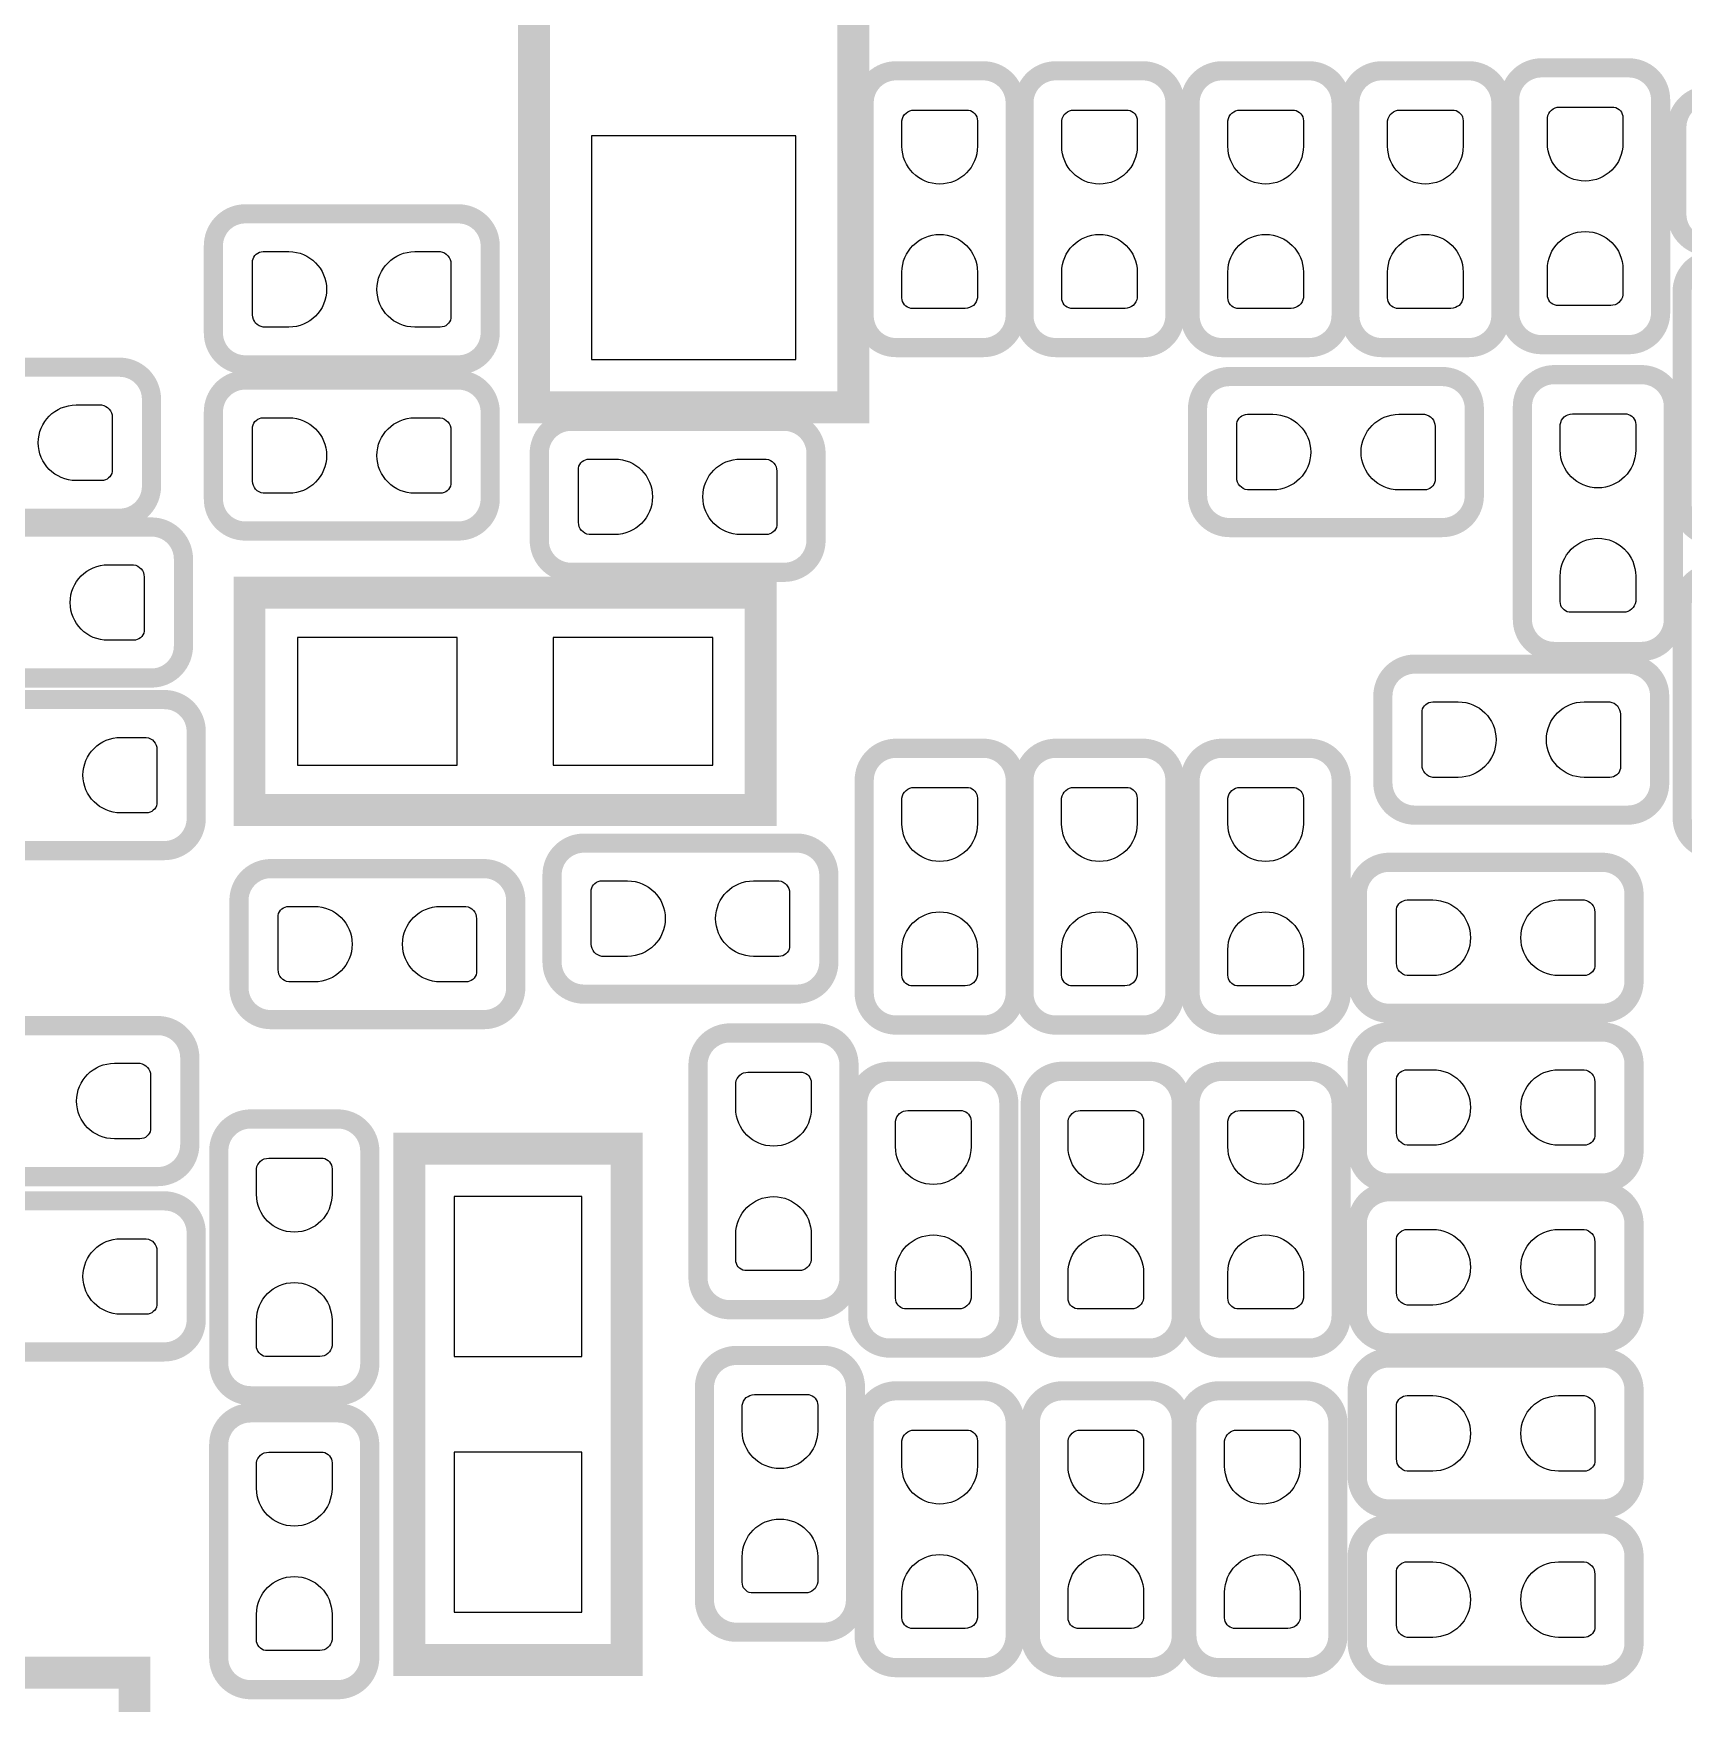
# Model space of a CAD drawing. Extents: x 6 to 176, y -11 to 159.
# Drawn here: x 104.93 to 111.49, y 81.59 to 88.23 of the extents above; entities that cross this region are included whole.
import ezdxf

# ---------------------------------------------------------------- set-up
doc = ezdxf.new("R2010")
doc.units = 0
doc.layers.add('PG_NEW_SLIK-BOT', color=231, linetype='CONTINUOUS')
doc.layers.add('PIN_BOTTOM', color=12, linetype='CONTINUOUS')

msp = doc.modelspace()

# ---------------------------------------------------------------- linework, layer by layer
at = {"layer": 'PG_NEW_SLIK-BOT'}
for points, const_width in [([(108.1913, 86.741), (108.1913, 89.535), (106.9213, 89.535), (106.9213, 86.741), (108.1913, 86.741)], 0.127), ([(108.707174, 88.07831), (108.360972, 88.07831)], 0.0762), ([(109.342174, 88.07831), (108.995972, 88.07831)], 0.0762), ([(110.002574, 88.07831), (109.656372, 88.07831)], 0.0762), ([(110.637574, 88.07831), (110.291372, 88.07831)], 0.0762), ([(111.272574, 88.089994), (110.926372, 88.089994)], 0.0762), ([(108.233972, 87.95131), (108.233972, 87.105236)], 0.0762), ([(108.834174, 87.105236), (108.834174, 87.95131)], 0.0762), ([(108.868972, 87.95131), (108.868972, 87.105236)], 0.0762), ([(109.469174, 87.105236), (109.469174, 87.95131)], 0.0762), ([(109.529372, 87.95131), (109.529372, 87.105236)], 0.0762), ([(110.129574, 87.105236), (110.129574, 87.95131)], 0.0762), ([(110.164372, 87.95131), (110.164372, 87.105236)], 0.0762), ([(110.764574, 87.105236), (110.764574, 87.95131)], 0.0762), ([(110.799372, 87.962994), (110.799372, 87.11692)], 0.0762), ([(111.399574, 87.11692), (111.399574, 87.962994)], 0.0762), ([(111.46409, 87.854028), (111.46409, 87.507826)], 0.0762), ([(106.620564, 87.509858), (105.77449, 87.509858)], 0.0762), ([(105.64749, 87.382858), (105.64749, 87.036656)], 0.0762), ([(106.747564, 87.036656), (106.747564, 87.382858)], 0.0762), ([(111.485172, 87.200994), (111.485172, 86.35492)], 0.0762), ([(110.926372, 86.98992), (111.272574, 86.98992)], 0.0762), ([(108.360972, 86.978236), (108.707174, 86.978236)], 0.0762), ([(108.995972, 86.978236), (109.342174, 86.978236)], 0.0762), ([(109.656372, 86.978236), (110.002574, 86.978236)], 0.0762), ([(110.291372, 86.978236), (110.637574, 86.978236)], 0.0762), ([(105.274364, 86.900258), (104.42829, 86.900258)], 0.0762), ([(105.77449, 86.909656), (106.620564, 86.909656)], 0.0762), ([(106.620564, 86.849458), (105.77449, 86.849458)], 0.0762), ([(110.532164, 86.863174), (109.68609, 86.863174)], 0.0762), ([(111.323374, 86.870794), (110.977172, 86.870794)], 0.0762), ([(105.401364, 86.427056), (105.401364, 86.773258)], 0.0762), ([(105.64749, 86.722458), (105.64749, 86.376256)], 0.0762), ([(106.747564, 86.376256), (106.747564, 86.722458)], 0.0762), ([(109.55909, 86.736174), (109.55909, 86.389972)], 0.0762), ([(110.659164, 86.389972), (110.659164, 86.736174)], 0.0762), ([(110.850172, 86.743794), (110.850172, 85.89772)], 0.0762), ([(111.450374, 85.89772), (111.450374, 86.743794)], 0.0762), ([(107.91571, 86.685374), (107.069636, 86.685374)], 0.0762), ([(106.942636, 86.558374), (106.942636, 86.212172)], 0.0762), ([(108.04271, 86.212172), (108.04271, 86.558374)], 0.0762), ([(104.42829, 86.300056), (105.274364, 86.300056)], 0.0762), ([(105.401364, 86.265258), (104.55529, 86.265258)], 0.0762), ([(109.68609, 86.262972), (110.532164, 86.262972)], 0.0762), ([(105.77449, 86.249256), (106.620564, 86.249256)], 0.0762), ([(105.528364, 85.792056), (105.528364, 86.138258)], 0.0762), ([(107.069636, 86.085172), (107.91571, 86.085172)], 0.0762), ([(107.823, 86.0044), (105.791, 86.0044), (105.791, 85.1408), (107.823, 85.1408), (107.823, 86.0044)], 0.127), ([(111.485172, 85.956394), (111.485172, 85.11032)], 0.0762), ([(110.977172, 85.77072), (111.323374, 85.77072)], 0.0762), ([(104.55529, 85.665056), (105.401364, 85.665056)], 0.0762), ([(111.268764, 85.720428), (110.42269, 85.720428)], 0.0762), ([(110.29569, 85.593428), (110.29569, 85.247226)], 0.0762), ([(111.395764, 85.247226), (111.395764, 85.593428)], 0.0762), ([(105.452164, 85.579458), (104.60609, 85.579458)], 0.0762), ([(105.579164, 85.106256), (105.579164, 85.452458)], 0.0762), ([(108.707428, 85.38591), (108.361226, 85.38591)], 0.0762), ([(109.342174, 85.38591), (108.995972, 85.38591)], 0.0762), ([(110.002828, 85.38591), (109.656626, 85.38591)], 0.0762), ([(108.234226, 85.25891), (108.234226, 84.412836)], 0.0762), ([(108.834428, 84.412836), (108.834428, 85.25891)], 0.0762), ([(108.868972, 85.25891), (108.868972, 84.412836)], 0.0762), ([(109.469174, 84.412836), (109.469174, 85.25891)], 0.0762), ([(109.529626, 85.25891), (109.529626, 84.412836)], 0.0762), ([(110.129828, 84.412836), (110.129828, 85.25891)], 0.0762), ([(110.42269, 85.120226), (111.268764, 85.120226)], 0.0762), ([(107.96651, 85.008974), (107.120436, 85.008974)], 0.0762), ([(104.60609, 84.979256), (105.452164, 84.979256)], 0.0762), ([(111.16691, 84.932774), (110.320836, 84.932774)], 0.0762), ([(106.722164, 84.907628), (105.87609, 84.907628)], 0.0762), ([(106.993436, 84.881974), (106.993436, 84.535772)], 0.0762), ([(108.09351, 84.535772), (108.09351, 84.881974)], 0.0762), ([(110.193836, 84.805774), (110.193836, 84.459572)], 0.0762), ([(111.29391, 84.459572), (111.29391, 84.805774)], 0.0762), ([(105.74909, 84.780628), (105.74909, 84.434426)], 0.0762), ([(106.849164, 84.434426), (106.849164, 84.780628)], 0.0762), ([(107.120436, 84.408772), (107.96651, 84.408772)], 0.0762), ([(110.320836, 84.332572), (111.16691, 84.332572)], 0.0762), ([(105.42651, 84.283804), (104.580436, 84.283804)], 0.0762), ([(105.87609, 84.307426), (106.722164, 84.307426)], 0.0762), ([(108.361226, 84.285836), (108.707428, 84.285836)], 0.0762), ([(108.995972, 84.285836), (109.342174, 84.285836)], 0.0762), ([(109.656626, 84.285836), (110.002828, 84.285836)], 0.0762), ([(108.046774, 84.254594), (107.700572, 84.254594)], 0.0762), ([(111.16691, 84.258404), (110.320836, 84.258404)], 0.0762), ([(105.55351, 83.810602), (105.55351, 84.156804)], 0.0762), ([(110.193836, 84.131404), (110.193836, 83.785202)], 0.0762), ([(111.29391, 83.785202), (111.29391, 84.131404)], 0.0762), ([(107.573572, 84.127594), (107.573572, 83.28152)], 0.0762), ([(108.173774, 83.28152), (108.173774, 84.127594)], 0.0762), ([(108.681774, 84.102194), (108.335572, 84.102194)], 0.0762), ([(109.367574, 84.102194), (109.021372, 84.102194)], 0.0762), ([(110.002574, 84.102194), (109.656372, 84.102194)], 0.0762), ([(108.208572, 83.975194), (108.208572, 83.12912)], 0.0762), ([(108.808774, 83.12912), (108.808774, 83.975194)], 0.0762), ([(108.894372, 83.975194), (108.894372, 83.12912)], 0.0762), ([(109.494574, 83.12912), (109.494574, 83.975194)], 0.0762), ([(109.529372, 83.975194), (109.529372, 83.12912)], 0.0762), ([(110.129574, 83.12912), (110.129574, 83.975194)], 0.0762), ([(106.142028, 83.91271), (105.795826, 83.91271)], 0.0762), ([(106.426, 83.7946), (106.426, 81.7626), (107.2896, 81.7626), (107.2896, 83.7946), (106.426, 83.7946)], 0.127), ([(105.668826, 83.78571), (105.668826, 82.939636)], 0.0762), ([(106.269028, 82.939636), (106.269028, 83.78571)], 0.0762), ([(104.580436, 83.683602), (105.42651, 83.683602)], 0.0762), ([(110.320836, 83.658202), (111.16691, 83.658202)], 0.0762), ([(111.16691, 83.623404), (110.320836, 83.623404)], 0.0762), ([(105.452164, 83.587082), (104.60609, 83.587082)], 0.0762), ([(110.193836, 83.496404), (110.193836, 83.150202)], 0.0762), ([(111.29391, 83.150202), (111.29391, 83.496404)], 0.0762), ([(105.579164, 83.11388), (105.579164, 83.460082)], 0.0762), ([(107.700572, 83.15452), (108.046774, 83.15452)], 0.0762), ([(108.335572, 83.00212), (108.681774, 83.00212)], 0.0762), ([(109.021372, 83.00212), (109.367574, 83.00212)], 0.0762), ([(109.656372, 83.00212), (110.002574, 83.00212)], 0.0762), ([(110.320836, 83.023202), (111.16691, 83.023202)], 0.0762), ([(104.60609, 82.98688), (105.452164, 82.98688)], 0.0762), ([(108.072428, 82.97291), (107.726226, 82.97291)], 0.0762), ([(111.16691, 82.963004), (110.320836, 82.963004)], 0.0762), ([(105.795826, 82.812636), (106.142028, 82.812636)], 0.0762), ([(107.599226, 82.84591), (107.599226, 81.999836)], 0.0762), ([(108.199428, 81.999836), (108.199428, 82.84591)], 0.0762), ([(108.707174, 82.832194), (108.360972, 82.832194)], 0.0762), ([(109.367574, 82.832194), (109.021372, 82.832194)], 0.0762), ([(109.989874, 82.832194), (109.643672, 82.832194)], 0.0762), ([(110.193836, 82.836004), (110.193836, 82.489802)], 0.0762), ([(111.29391, 82.489802), (111.29391, 82.836004)], 0.0762), ([(106.141774, 82.744564), (105.795572, 82.744564)], 0.0762), ([(108.233972, 82.705194), (108.233972, 81.85912)], 0.0762), ([(108.834174, 81.85912), (108.834174, 82.705194)], 0.0762), ([(108.894372, 82.705194), (108.894372, 81.85912)], 0.0762), ([(109.494574, 81.85912), (109.494574, 82.705194)], 0.0762), ([(109.516672, 82.705194), (109.516672, 81.85912)], 0.0762), ([(110.116874, 81.85912), (110.116874, 82.705194)], 0.0762), ([(105.668572, 82.617564), (105.668572, 81.77149)], 0.0762), ([(106.268774, 81.77149), (106.268774, 82.617564)], 0.0762), ([(110.320836, 82.362802), (111.16691, 82.362802)], 0.0762), ([(111.16691, 82.302604), (110.320836, 82.302604)], 0.0762), ([(110.193836, 82.175604), (110.193836, 81.829402)], 0.0762), ([(111.29391, 81.829402), (111.29391, 82.175604)], 0.0762), ([(107.726226, 81.872836), (108.072428, 81.872836)], 0.0762), ([(103.3018, 80.8482), (105.3338, 80.8482), (105.3338, 81.7118), (103.3018, 81.7118), (103.3018, 80.8482)], 0.127), ([(108.360972, 81.73212), (108.707174, 81.73212)], 0.0762), ([(109.021372, 81.73212), (109.367574, 81.73212)], 0.0762), ([(109.643672, 81.73212), (109.989874, 81.73212)], 0.0762), ([(110.320836, 81.702402), (111.16691, 81.702402)], 0.0762), ([(105.795572, 81.64449), (106.141774, 81.64449)], 0.0762)]:
    msp.add_lwpolyline(points, dxfattribs=dict(at, const_width=const_width))
at = {"layer": 'PG_NEW_SLIK-BOT', "const_width": 0.0762}
for points in [[(108.360972, 88.07831, 0.414214), (108.233972, 87.95131)], [(108.834174, 87.95131, 0.414214), (108.707174, 88.07831)], [(108.995972, 88.07831, 0.414214), (108.868972, 87.95131)], [(109.469174, 87.95131, 0.414214), (109.342174, 88.07831)], [(109.656372, 88.07831, 0.414214), (109.529372, 87.95131)], [(110.129574, 87.95131, 0.414214), (110.002574, 88.07831)], [(110.291372, 88.07831, 0.414214), (110.164372, 87.95131)], [(110.764574, 87.95131, 0.414214), (110.637574, 88.07831)], [(110.926372, 88.089994, 0.414214), (110.799372, 87.962994)], [(111.399574, 87.962994, 0.414214), (111.272574, 88.089994)], [(111.59109, 87.981028, 0.414214), (111.46409, 87.854028)], [(105.77449, 87.509858, 0.414214), (105.64749, 87.382858)], [(106.747564, 87.382858, 0.414214), (106.620564, 87.509858)], [(111.46409, 87.507826, 0.414214), (111.59109, 87.380826)], [(111.612172, 87.327994, 0.414214), (111.485172, 87.200994)], [(110.799372, 87.11692, 0.414214), (110.926372, 86.98992)], [(111.272574, 86.98992, 0.414214), (111.399574, 87.11692)], [(108.233972, 87.105236, 0.414214), (108.360972, 86.978236)], [(108.707174, 86.978236, 0.414214), (108.834174, 87.105236)], [(108.868972, 87.105236, 0.414214), (108.995972, 86.978236)], [(109.342174, 86.978236, 0.414214), (109.469174, 87.105236)], [(109.529372, 87.105236, 0.414214), (109.656372, 86.978236)], [(110.002574, 86.978236, 0.414214), (110.129574, 87.105236)], [(110.164372, 87.105236, 0.414214), (110.291372, 86.978236)], [(110.637574, 86.978236, 0.414214), (110.764574, 87.105236)], [(105.64749, 87.036656, 0.414214), (105.77449, 86.909656)], [(106.620564, 86.909656, 0.414214), (106.747564, 87.036656)], [(105.401364, 86.773258, 0.414214), (105.274364, 86.900258)], [(105.77449, 86.849458, 0.414214), (105.64749, 86.722458)], [(106.747564, 86.722458, 0.414214), (106.620564, 86.849458)], [(109.68609, 86.863174, 0.414214), (109.55909, 86.736174)], [(110.659164, 86.736174, 0.414214), (110.532164, 86.863174)], [(110.977172, 86.870794, 0.414214), (110.850172, 86.743794)], [(111.450374, 86.743794, 0.414214), (111.323374, 86.870794)], [(107.069636, 86.685374, 0.414214), (106.942636, 86.558374)], [(108.04271, 86.558374, 0.414214), (107.91571, 86.685374)], [(105.274364, 86.300056, 0.414214), (105.401364, 86.427056)], [(109.55909, 86.389972, 0.414214), (109.68609, 86.262972)], [(110.532164, 86.262972, 0.414214), (110.659164, 86.389972)], [(105.64749, 86.376256, 0.414214), (105.77449, 86.249256)], [(106.620564, 86.249256, 0.414214), (106.747564, 86.376256)], [(111.485172, 86.35492, 0.414214), (111.612172, 86.22792)], [(105.528364, 86.138258, 0.414214), (105.401364, 86.265258)], [(106.942636, 86.212172, 0.414214), (107.069636, 86.085172)], [(107.91571, 86.085172, 0.414214), (108.04271, 86.212172)], [(111.612172, 86.083394, 0.414214), (111.485172, 85.956394)], [(110.850172, 85.89772, 0.414214), (110.977172, 85.77072)], [(111.323374, 85.77072, 0.414214), (111.450374, 85.89772)], [(105.401364, 85.665056, 0.414214), (105.528364, 85.792056)], [(110.42269, 85.720428, 0.414214), (110.29569, 85.593428)], [(111.395764, 85.593428, 0.414214), (111.268764, 85.720428)], [(105.579164, 85.452458, 0.414214), (105.452164, 85.579458)], [(108.361226, 85.38591, 0.414214), (108.234226, 85.25891)], [(108.834428, 85.25891, 0.414214), (108.707428, 85.38591)], [(108.995972, 85.38591, 0.414214), (108.868972, 85.25891)], [(109.469174, 85.25891, 0.414214), (109.342174, 85.38591)], [(109.656626, 85.38591, 0.414214), (109.529626, 85.25891)], [(110.129828, 85.25891, 0.414214), (110.002828, 85.38591)], [(110.29569, 85.247226, 0.414214), (110.42269, 85.120226)], [(111.268764, 85.120226, 0.414214), (111.395764, 85.247226)], [(105.452164, 84.979256, 0.414214), (105.579164, 85.106256)], [(111.485172, 85.11032, 0.414214), (111.612172, 84.98332)], [(107.120436, 85.008974, 0.414214), (106.993436, 84.881974)], [(108.09351, 84.881974, 0.414214), (107.96651, 85.008974)], [(110.320836, 84.932774, 0.414214), (110.193836, 84.805774)], [(111.29391, 84.805774, 0.414214), (111.16691, 84.932774)], [(105.87609, 84.907628, 0.414214), (105.74909, 84.780628)], [(106.849164, 84.780628, 0.414214), (106.722164, 84.907628)], [(106.993436, 84.535772, 0.414214), (107.120436, 84.408772)], [(107.96651, 84.408772, 0.414214), (108.09351, 84.535772)], [(105.74909, 84.434426, 0.414214), (105.87609, 84.307426)], [(106.722164, 84.307426, 0.414214), (106.849164, 84.434426)], [(108.234226, 84.412836, 0.414214), (108.361226, 84.285836)], [(108.707428, 84.285836, 0.414214), (108.834428, 84.412836)], [(108.868972, 84.412836, 0.414214), (108.995972, 84.285836)], [(109.342174, 84.285836, 0.414214), (109.469174, 84.412836)], [(109.529626, 84.412836, 0.414214), (109.656626, 84.285836)], [(110.002828, 84.285836, 0.414214), (110.129828, 84.412836)], [(110.193836, 84.459572, 0.414214), (110.320836, 84.332572)], [(111.16691, 84.332572, 0.414214), (111.29391, 84.459572)], [(105.55351, 84.156804, 0.414214), (105.42651, 84.283804)], [(107.700572, 84.254594, 0.414214), (107.573572, 84.127594)], [(108.173774, 84.127594, 0.414214), (108.046774, 84.254594)], [(110.320836, 84.258404, 0.414214), (110.193836, 84.131404)], [(111.29391, 84.131404, 0.414214), (111.16691, 84.258404)], [(108.335572, 84.102194, 0.414214), (108.208572, 83.975194)], [(108.808774, 83.975194, 0.414214), (108.681774, 84.102194)], [(109.021372, 84.102194, 0.414214), (108.894372, 83.975194)], [(109.494574, 83.975194, 0.414214), (109.367574, 84.102194)], [(109.656372, 84.102194, 0.414214), (109.529372, 83.975194)], [(110.129574, 83.975194, 0.414214), (110.002574, 84.102194)], [(105.795826, 83.91271, 0.414214), (105.668826, 83.78571)], [(106.269028, 83.78571, 0.414214), (106.142028, 83.91271)], [(105.42651, 83.683602, 0.414214), (105.55351, 83.810602)], [(110.193836, 83.785202, 0.414214), (110.320836, 83.658202)], [(111.16691, 83.658202, 0.414214), (111.29391, 83.785202)], [(110.320836, 83.623404, 0.414214), (110.193836, 83.496404)], [(111.29391, 83.496404, 0.414214), (111.16691, 83.623404)], [(105.579164, 83.460082, 0.414214), (105.452164, 83.587082)], [(107.573572, 83.28152, 0.414214), (107.700572, 83.15452)], [(108.046774, 83.15452, 0.414214), (108.173774, 83.28152)], [(110.193836, 83.150202, 0.414214), (110.320836, 83.023202)], [(111.16691, 83.023202, 0.414214), (111.29391, 83.150202)], [(105.452164, 82.98688, 0.414214), (105.579164, 83.11388)], [(108.208572, 83.12912, 0.414214), (108.335572, 83.00212)], [(108.681774, 83.00212, 0.414214), (108.808774, 83.12912)], [(108.894372, 83.12912, 0.414214), (109.021372, 83.00212)], [(109.367574, 83.00212, 0.414214), (109.494574, 83.12912)], [(109.529372, 83.12912, 0.414214), (109.656372, 83.00212)], [(110.002574, 83.00212, 0.414214), (110.129574, 83.12912)], [(105.668826, 82.939636, 0.414214), (105.795826, 82.812636)], [(106.142028, 82.812636, 0.414214), (106.269028, 82.939636)], [(107.726226, 82.97291, 0.414214), (107.599226, 82.84591)], [(108.199428, 82.84591, 0.414214), (108.072428, 82.97291)], [(110.320836, 82.963004, 0.414214), (110.193836, 82.836004)], [(111.29391, 82.836004, 0.414214), (111.16691, 82.963004)], [(108.360972, 82.832194, 0.414214), (108.233972, 82.705194)], [(108.834174, 82.705194, 0.414214), (108.707174, 82.832194)], [(109.021372, 82.832194, 0.414214), (108.894372, 82.705194)], [(109.494574, 82.705194, 0.414214), (109.367574, 82.832194)], [(109.643672, 82.832194, 0.414214), (109.516672, 82.705194)], [(110.116874, 82.705194, 0.414214), (109.989874, 82.832194)], [(105.795572, 82.744564, 0.414214), (105.668572, 82.617564)], [(106.268774, 82.617564, 0.414214), (106.141774, 82.744564)], [(110.193836, 82.489802, 0.414214), (110.320836, 82.362802)], [(111.16691, 82.362802, 0.414214), (111.29391, 82.489802)], [(110.320836, 82.302604, 0.414214), (110.193836, 82.175604)], [(111.29391, 82.175604, 0.414214), (111.16691, 82.302604)], [(107.599226, 81.999836, 0.414214), (107.726226, 81.872836)], [(108.072428, 81.872836, 0.414214), (108.199428, 81.999836)], [(108.233972, 81.85912, 0.414214), (108.360972, 81.73212)], [(108.707174, 81.73212, 0.414214), (108.834174, 81.85912)], [(108.894372, 81.85912, 0.414214), (109.021372, 81.73212)], [(109.367574, 81.73212, 0.414214), (109.494574, 81.85912)], [(109.516672, 81.85912, 0.414214), (109.643672, 81.73212)], [(109.989874, 81.73212, 0.414214), (110.116874, 81.85912)], [(110.193836, 81.829402, 0.414214), (110.320836, 81.702402)], [(111.16691, 81.702402, 0.414214), (111.29391, 81.829402)], [(105.668572, 81.77149, 0.414214), (105.795572, 81.64449)], [(106.141774, 81.64449, 0.414214), (106.268774, 81.77149)]]:
    msp.add_lwpolyline(points, format="xyb", dxfattribs=at)
at = {"layer": 'PIN_BOTTOM'}
for points in [[(108.384086, 87.778336), (108.384086, 87.879936, -0.375524), (108.4326, 87.922354), (108.6485, 87.922354, -0.365699), (108.684314, 87.879936), (108.684314, 87.778336, -0.999521)], [(109.019086, 87.778336), (109.019086, 87.879936, -0.375524), (109.0676, 87.922354), (109.2835, 87.922354, -0.365699), (109.319314, 87.879936), (109.319314, 87.778336, -0.999521)], [(109.679486, 87.778336), (109.679486, 87.879936, -0.375524), (109.728, 87.922354), (109.9439, 87.922354, -0.365699), (109.979714, 87.879936), (109.979714, 87.778336, -0.999521)], [(110.314486, 87.778336), (110.314486, 87.879936, -0.375524), (110.363, 87.922354), (110.5789, 87.922354, -0.365699), (110.614714, 87.879936), (110.614714, 87.778336, -0.999521)], [(110.949486, 87.79002), (110.949486, 87.89162, -0.375524), (110.998, 87.934038), (111.2139, 87.934038, -0.365699), (111.249714, 87.89162), (111.249714, 87.79002, -0.999521)], [(108.684314, 87.277956), (108.684314, 87.176356, -0.375524), (108.6358, 87.133938), (108.4199, 87.133938, -0.365699), (108.384086, 87.176356), (108.384086, 87.277956, -0.999521)], [(109.319314, 87.277956), (109.319314, 87.176356, -0.375524), (109.2708, 87.133938), (109.0549, 87.133938, -0.365699), (109.019086, 87.176356), (109.019086, 87.277956, -0.999521)], [(109.979714, 87.277956), (109.979714, 87.176356, -0.375524), (109.9312, 87.133938), (109.7153, 87.133938, -0.365699), (109.679486, 87.176356), (109.679486, 87.277956, -0.999521)], [(110.614714, 87.277956), (110.614714, 87.176356, -0.375524), (110.5662, 87.133938), (110.3503, 87.133938, -0.365699), (110.314486, 87.176356), (110.314486, 87.277956, -0.999521)], [(111.249714, 87.28964), (111.249714, 87.18804, -0.375524), (111.2012, 87.145622), (110.9853, 87.145622, -0.365699), (110.949486, 87.18804), (110.949486, 87.28964, -0.999521)], [(105.94721, 87.059516), (105.84561, 87.059516, -0.375524), (105.803192, 87.10803), (105.803192, 87.32393, -0.365699), (105.84561, 87.359744), (105.94721, 87.359744, -0.999521)], [(106.44759, 87.359744), (106.54919, 87.359744, -0.375524), (106.591608, 87.31123), (106.591608, 87.09533, -0.365699), (106.54919, 87.059516), (106.44759, 87.059516, -0.999521)], [(105.10139, 86.750144), (105.20299, 86.750144, -0.375524), (105.245408, 86.70163), (105.245408, 86.48573, -0.365699), (105.20299, 86.449916), (105.10139, 86.449916, -0.999521)], [(105.94721, 86.399116), (105.84561, 86.399116, -0.375524), (105.803192, 86.44763), (105.803192, 86.66353, -0.365699), (105.84561, 86.699344), (105.94721, 86.699344, -0.999521)], [(106.44759, 86.699344), (106.54919, 86.699344, -0.375524), (106.591608, 86.65083), (106.591608, 86.43493, -0.365699), (106.54919, 86.399116), (106.44759, 86.399116, -0.999521)], [(109.85881, 86.412832), (109.75721, 86.412832, -0.375524), (109.714792, 86.461346), (109.714792, 86.677246, -0.365699), (109.75721, 86.71306), (109.85881, 86.71306, -0.999521)], [(110.35919, 86.71306), (110.46079, 86.71306, -0.375524), (110.503208, 86.664546), (110.503208, 86.448646, -0.365699), (110.46079, 86.412832), (110.35919, 86.412832, -0.999521)], [(111.000286, 86.57082), (111.000286, 86.67242, -0.375524), (111.0488, 86.714838), (111.2647, 86.714838, -0.365699), (111.300514, 86.67242), (111.300514, 86.57082, -0.999521)], [(107.24261, 86.235286), (107.14101, 86.235286, -0.375524), (107.098592, 86.2838), (107.098592, 86.4997, -0.365699), (107.14101, 86.535514), (107.24261, 86.535514, -0.999521)], [(107.74299, 86.535514), (107.84459, 86.535514, -0.375524), (107.887008, 86.487), (107.887008, 86.2711, -0.365699), (107.84459, 86.235286), (107.74299, 86.235286, -0.999521)], [(111.300514, 86.07044), (111.300514, 85.96884, -0.375524), (111.252, 85.926422), (111.0361, 85.926422, -0.365699), (111.000286, 85.96884), (111.000286, 86.07044, -0.999521)], [(105.22839, 86.115144), (105.32999, 86.115144, -0.375524), (105.372408, 86.06663), (105.372408, 85.85073, -0.365699), (105.32999, 85.814916), (105.22839, 85.814916, -0.999521)], [(110.59541, 85.270086), (110.49381, 85.270086, -0.375524), (110.451392, 85.3186), (110.451392, 85.5345, -0.365699), (110.49381, 85.570314), (110.59541, 85.570314, -0.999521)], [(111.09579, 85.570314), (111.19739, 85.570314, -0.375524), (111.239808, 85.5218), (111.239808, 85.3059, -0.365699), (111.19739, 85.270086), (111.09579, 85.270086, -0.999521)], [(105.27919, 85.429344), (105.38079, 85.429344, -0.375524), (105.423208, 85.38083), (105.423208, 85.16493, -0.365699), (105.38079, 85.129116), (105.27919, 85.129116, -0.999521)], [(108.384086, 85.08619), (108.384086, 85.18779, -0.375524), (108.4326, 85.230208), (108.6485, 85.230208, -0.365699), (108.684314, 85.18779), (108.684314, 85.08619, -0.999521)], [(109.018832, 85.08619), (109.018832, 85.18779, -0.375524), (109.067346, 85.230208), (109.283246, 85.230208, -0.365699), (109.31906, 85.18779), (109.31906, 85.08619, -0.999521)], [(109.679486, 85.08619), (109.679486, 85.18779, -0.375524), (109.728, 85.230208), (109.9439, 85.230208, -0.365699), (109.979714, 85.18779), (109.979714, 85.08619, -0.999521)], [(107.29341, 84.558886), (107.19181, 84.558886, -0.375524), (107.149392, 84.6074), (107.149392, 84.8233, -0.365699), (107.19181, 84.859114), (107.29341, 84.859114, -0.999521)], [(107.79379, 84.859114), (107.89539, 84.859114, -0.375524), (107.937808, 84.8106), (107.937808, 84.5947, -0.365699), (107.89539, 84.558886), (107.79379, 84.558886, -0.999521)], [(110.49381, 84.482686), (110.39221, 84.482686, -0.375524), (110.349792, 84.5312), (110.349792, 84.7471, -0.365699), (110.39221, 84.782914), (110.49381, 84.782914, -0.999521)], [(110.99419, 84.782914), (111.09579, 84.782914, -0.375524), (111.138208, 84.7344), (111.138208, 84.5185, -0.365699), (111.09579, 84.482686), (110.99419, 84.482686, -0.999521)], [(106.04881, 84.457286), (105.94721, 84.457286, -0.375524), (105.904792, 84.5058), (105.904792, 84.7217, -0.365699), (105.94721, 84.757514), (106.04881, 84.757514, -0.999521)], [(106.54919, 84.757514), (106.65079, 84.757514, -0.375524), (106.693208, 84.709), (106.693208, 84.4931, -0.365699), (106.65079, 84.457286), (106.54919, 84.457286, -0.999521)], [(108.684314, 84.58581), (108.684314, 84.48421, -0.375524), (108.6358, 84.441792), (108.4199, 84.441792, -0.365699), (108.384086, 84.48421), (108.384086, 84.58581, -0.999521)], [(109.31906, 84.58581), (109.31906, 84.48421, -0.375524), (109.270546, 84.441792), (109.054646, 84.441792, -0.365699), (109.018832, 84.48421), (109.018832, 84.58581, -0.999521)], [(109.979714, 84.58581), (109.979714, 84.48421, -0.375524), (109.9312, 84.441792), (109.7153, 84.441792, -0.365699), (109.679486, 84.48421), (109.679486, 84.58581, -0.999521)], [(105.25379, 84.133944), (105.35539, 84.133944, -0.375524), (105.397808, 84.08543), (105.397808, 83.86953, -0.365699), (105.35539, 83.833716), (105.25379, 83.833716, -0.999521)], [(110.49381, 83.808316), (110.39221, 83.808316, -0.375524), (110.349792, 83.85683), (110.349792, 84.07273, -0.365699), (110.39221, 84.108544), (110.49381, 84.108544, -0.999521)], [(110.99419, 84.108544), (111.09579, 84.108544, -0.375524), (111.138208, 84.06003), (111.138208, 83.84413, -0.365699), (111.09579, 83.808316), (110.99419, 83.808316, -0.999521)], [(107.723686, 83.95462), (107.723686, 84.05622, -0.375524), (107.7722, 84.098638), (107.9881, 84.098638, -0.365699), (108.023914, 84.05622), (108.023914, 83.95462, -0.999521)], [(108.358686, 83.80222), (108.358686, 83.90382, -0.375524), (108.4072, 83.946238), (108.6231, 83.946238, -0.365699), (108.658914, 83.90382), (108.658914, 83.80222, -0.999521)], [(109.044486, 83.80222), (109.044486, 83.90382, -0.375524), (109.093, 83.946238), (109.3089, 83.946238, -0.365699), (109.344714, 83.90382), (109.344714, 83.80222, -0.999521)], [(109.679486, 83.80222), (109.679486, 83.90382, -0.375524), (109.728, 83.946238), (109.9439, 83.946238, -0.365699), (109.979714, 83.90382), (109.979714, 83.80222, -0.999521)], [(105.818686, 83.61299), (105.818686, 83.71459, -0.375524), (105.8672, 83.757008), (106.0831, 83.757008, -0.365699), (106.118914, 83.71459), (106.118914, 83.61299, -0.999521)], [(108.023914, 83.45424), (108.023914, 83.35264, -0.375524), (107.9754, 83.310222), (107.7595, 83.310222, -0.365699), (107.723686, 83.35264), (107.723686, 83.45424, -0.999521)], [(105.27919, 83.436968), (105.38079, 83.436968, -0.375524), (105.423208, 83.388454), (105.423208, 83.172554, -0.365699), (105.38079, 83.13674), (105.27919, 83.13674, -0.999521)], [(108.658914, 83.30184), (108.658914, 83.20024, -0.375524), (108.6104, 83.157822), (108.3945, 83.157822, -0.365699), (108.358686, 83.20024), (108.358686, 83.30184, -0.999521)], [(109.344714, 83.30184), (109.344714, 83.20024, -0.375524), (109.2962, 83.157822), (109.0803, 83.157822, -0.365699), (109.044486, 83.20024), (109.044486, 83.30184, -0.999521)], [(109.979714, 83.30184), (109.979714, 83.20024, -0.375524), (109.9312, 83.157822), (109.7153, 83.157822, -0.365699), (109.679486, 83.20024), (109.679486, 83.30184, -0.999521)], [(110.49381, 83.173316), (110.39221, 83.173316, -0.375524), (110.349792, 83.22183), (110.349792, 83.43773, -0.365699), (110.39221, 83.473544), (110.49381, 83.473544, -0.999521)], [(110.99419, 83.473544), (111.09579, 83.473544, -0.375524), (111.138208, 83.42503), (111.138208, 83.20913, -0.365699), (111.09579, 83.173316), (110.99419, 83.173316, -0.999521)], [(106.118914, 83.11261), (106.118914, 83.01101, -0.375524), (106.0704, 82.968592), (105.8545, 82.968592, -0.365699), (105.818686, 83.01101), (105.818686, 83.11261, -0.999521)], [(107.749086, 82.67319), (107.749086, 82.77479, -0.375524), (107.7976, 82.817208), (108.0135, 82.817208, -0.365699), (108.049314, 82.77479), (108.049314, 82.67319, -0.999521)], [(110.49381, 82.512916), (110.39221, 82.512916, -0.375524), (110.349792, 82.56143), (110.349792, 82.77733, -0.365699), (110.39221, 82.813144), (110.49381, 82.813144, -0.999521)], [(110.99419, 82.813144), (111.09579, 82.813144, -0.375524), (111.138208, 82.76463), (111.138208, 82.54873, -0.365699), (111.09579, 82.512916), (110.99419, 82.512916, -0.999521)], [(108.384086, 82.53222), (108.384086, 82.63382, -0.375524), (108.4326, 82.676238), (108.6485, 82.676238, -0.365699), (108.684314, 82.63382), (108.684314, 82.53222, -0.999521)], [(109.044486, 82.53222), (109.044486, 82.63382, -0.375524), (109.093, 82.676238), (109.3089, 82.676238, -0.365699), (109.344714, 82.63382), (109.344714, 82.53222, -0.999521)], [(109.666786, 82.53222), (109.666786, 82.63382, -0.375524), (109.7153, 82.676238), (109.9312, 82.676238, -0.365699), (109.967014, 82.63382), (109.967014, 82.53222, -0.999521)], [(105.818686, 82.44459), (105.818686, 82.54619, -0.375524), (105.8672, 82.588608), (106.0831, 82.588608, -0.365699), (106.118914, 82.54619), (106.118914, 82.44459, -0.999521)], [(108.049314, 82.17281), (108.049314, 82.07121, -0.375524), (108.0008, 82.028792), (107.7849, 82.028792, -0.365699), (107.749086, 82.07121), (107.749086, 82.17281, -0.999521)], [(108.684314, 82.03184), (108.684314, 81.93024, -0.375524), (108.6358, 81.887822), (108.4199, 81.887822, -0.365699), (108.384086, 81.93024), (108.384086, 82.03184, -0.999521)], [(109.344714, 82.03184), (109.344714, 81.93024, -0.375524), (109.2962, 81.887822), (109.0803, 81.887822, -0.365699), (109.044486, 81.93024), (109.044486, 82.03184, -0.999521)], [(109.967014, 82.03184), (109.967014, 81.93024, -0.375524), (109.9185, 81.887822), (109.7026, 81.887822, -0.365699), (109.666786, 81.93024), (109.666786, 82.03184, -0.999521)], [(110.49381, 81.852516), (110.39221, 81.852516, -0.375524), (110.349792, 81.90103), (110.349792, 82.11693, -0.365699), (110.39221, 82.152744), (110.49381, 82.152744, -0.999521)], [(110.99419, 82.152744), (111.09579, 82.152744, -0.375524), (111.138208, 82.10423), (111.138208, 81.88833, -0.365699), (111.09579, 81.852516), (110.99419, 81.852516, -0.999521)], [(106.118914, 81.94421), (106.118914, 81.84261, -0.375524), (106.0704, 81.800192), (105.8545, 81.800192, -0.365699), (105.818686, 81.84261), (105.818686, 81.94421, -0.999521)]]:
    msp.add_lwpolyline(points, format="xyb", close=True, dxfattribs=at)
for points in [[(107.1499, 86.9315), (107.9627, 86.9315), (107.9627, 87.8205), (107.1499, 87.8205)], [(105.9815, 85.3186), (106.6165, 85.3186), (106.6165, 85.8266), (105.9815, 85.8266)], [(106.9975, 85.3186), (107.6325, 85.3186), (107.6325, 85.8266), (106.9975, 85.8266)], [(107.1118, 82.9691), (107.1118, 83.6041), (106.6038, 83.6041), (106.6038, 82.9691)], [(107.1118, 81.9531), (107.1118, 82.5881), (106.6038, 82.5881), (106.6038, 81.9531)]]:
    msp.add_lwpolyline(points, close=True, dxfattribs=at)

doc.saveas('drawing.dxf')
